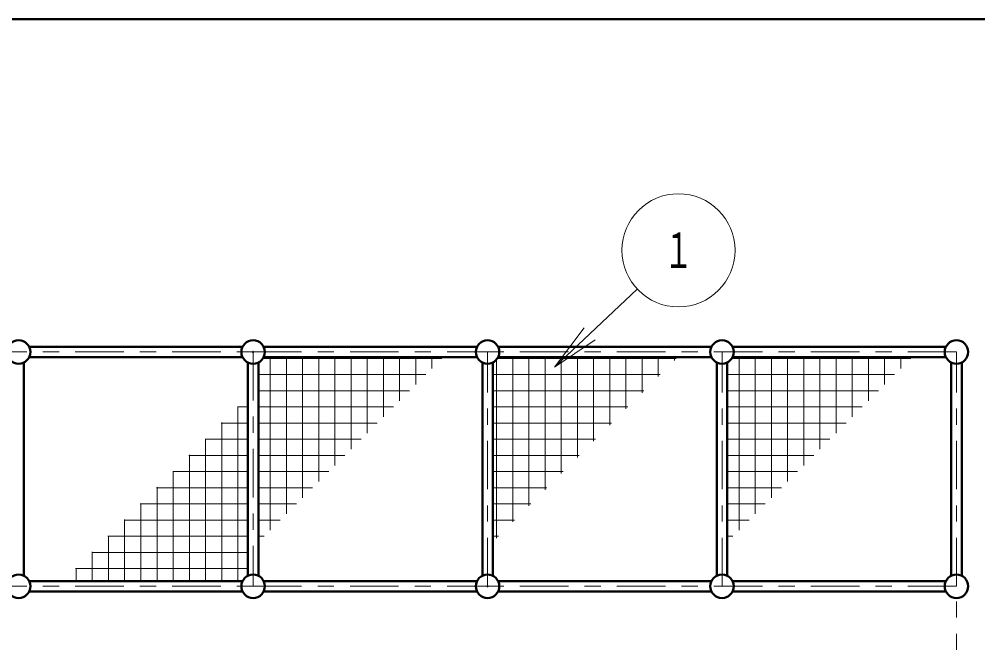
# Model space of a CAD drawing. Units: millimetres on the paper. Extents: x -385 to 0, y -594 to 267.
# Drawn here: x -288.5 to -229.2, y 228.4 to 267 of the extents above; entities that cross this region are included whole.
import ezdxf
from ezdxf.enums import TextEntityAlignment as Align

# ---------------------------------------------------------------- set-up
doc = ezdxf.new("R2010")
doc.units = ezdxf.units.MM
doc.linetypes.add('USER2', pattern=[6, 3, -1, 1, -1])
doc.layers.add('0_2', color=7, linetype='Continuous', lineweight=13)
doc.layers.add('LY_19', color=7, linetype='Continuous', lineweight=13)
doc.styles.add('ＭＳ ゴシック', font='')
doc.styles.get('ＭＳ ゴシック').set_extended_font_data('MS Gothic')

msp = doc.modelspace()

# ---------------------------------------------------------------- linework, layer by layer
at = {"layer": '0_2'}
for p, q in [((-255.419, 245.473), (-250.295, 250.295)), ((-255.419, 245.473), (-253.577, 247.893)), ((-255.419, 245.473), (-253.234, 247.529)), ((-252.891, 247.165), (-255.419, 245.473)), ((-273, 235.382), (-273, 246.081)), ((-272, 236.382), (-272, 246.081)), ((-271, 237.382), (-271, 246.081)), ((-270, 238.382), (-270, 246.081)), ((-269, 239.382), (-269, 246.081)), ((-268, 240.382), (-268, 246.081)), ((-267, 241.382), (-267, 246.081)), ((-266, 242.382), (-266, 246.081)), ((-265, 243.382), (-265, 246.081)), ((-264, 244.382), (-264, 246.081)), ((-263, 245.382), (-263, 246.081)), ((-258, 235.882), (-258, 246.081)), ((-257, 236.882), (-257, 246.081)), ((-256, 237.882), (-256, 246.081)), ((-255, 238.882), (-255, 246.081)), ((-254, 239.882), (-254, 246.081)), ((-253, 240.882), (-253, 246.081)), ((-252, 241.882), (-252, 246.081)), ((-251, 242.882), (-251, 246.081)), ((-250, 243.882), (-250, 246.081)), ((-249, 244.882), (-249, 246.081)), ((-248, 245.882), (-248, 246.081)), ((-244, 235.382), (-244, 246.081)), ((-243, 236.382), (-243, 246.081)), ((-242, 237.382), (-242, 246.081)), ((-241, 238.382), (-241, 246.081)), ((-240, 239.382), (-240, 246.081)), ((-239, 240.382), (-239, 246.081)), ((-238, 241.382), (-238, 246.081)), ((-237, 242.382), (-237, 246.081)), ((-236, 243.382), (-236, 246.081)), ((-235, 244.382), (-235, 246.081)), ((-234, 245.382), (-234, 246.081)), ((-273.45, 246), (-262.382, 246)), ((-259, 234.882), (-259, 245.934)), ((-258.95, 246), (-247.882, 246)), ((-244.45, 246), (-233.382, 246)), ((-273.732, 245), (-263.382, 245)), ((-259.232, 245), (-248.882, 245)), ((-244.732, 245), (-234.382, 245)), ((-273.732, 244), (-264.382, 244)), ((-259.232, 244), (-249.882, 244)), ((-244.732, 244), (-235.382, 244)), ((-275.031, 243), (-274.375, 243)), ((-275, 232.224), (-275, 243.031)), ((-273.732, 243), (-265.382, 243)), ((-259.232, 243), (-250.882, 243)), ((-244.732, 243), (-236.382, 243)), ((-276.031, 242), (-274.375, 242)), ((-276, 232.224), (-276, 242.031)), ((-273.732, 242), (-266.382, 242)), ((-259.232, 242), (-251.882, 242)), ((-244.732, 242), (-237.382, 242)), ((-277.031, 241), (-274.375, 241)), ((-277, 232.224), (-277, 241.031)), ((-273.732, 241), (-267.382, 241)), ((-259.232, 241), (-252.882, 241)), ((-244.732, 241), (-238.382, 241)), ((-278.031, 240), (-274.375, 240)), ((-278, 232.224), (-278, 240.031)), ((-273.732, 240), (-268.382, 240)), ((-259.232, 240), (-253.882, 240)), ((-244.732, 240), (-239.382, 240)), ((-279.031, 239), (-274.375, 239)), ((-279, 232.224), (-279, 239.031)), ((-273.732, 239), (-269.382, 239)), ((-259.232, 239), (-254.882, 239)), ((-244.732, 239), (-240.382, 239)), ((-280.031, 238), (-274.375, 238)), ((-280, 232.224), (-280, 238.031)), ((-273.732, 238), (-270.382, 238)), ((-259.232, 238), (-255.882, 238)), ((-244.732, 238), (-241.382, 238)), ((-281.031, 237), (-274.375, 237)), ((-281, 232.224), (-281, 237.031)), ((-273.732, 237), (-271.382, 237)), ((-259.232, 237), (-256.882, 237)), ((-244.732, 237), (-242.382, 237)), ((-282.031, 236), (-274.375, 236)), ((-282, 232.224), (-282, 236.031)), ((-273.732, 236), (-272.382, 236)), ((-259.232, 236), (-257.882, 236)), ((-244.732, 236), (-243.382, 236)), ((-283.031, 235), (-274.375, 235)), ((-283, 232.224), (-283, 235.031)), ((-273.732, 235), (-273.382, 235)), ((-259.232, 235), (-258.882, 235)), ((-244.732, 235), (-244.382, 235)), ((-284.031, 234), (-274.375, 234)), ((-284, 232.224), (-284, 234.031)), ((-285, 232.224), (-285, 233.031)), ((-285.031, 233), (-274.375, 233))]:
    msp.add_line(p, q, dxfattribs=at)
at = {"layer": '0_2', "color": 140, "lineweight": 50}
for p, q in [((-287.903, 246.724), (-274.705, 246.724)), ((-273.403, 246.724), (-260.205, 246.724)), ((-245.705, 246.724), (-258.903, 246.724)), ((-231.205, 246.724), (-244.403, 246.724)), ((-287.903, 246.081), (-274.705, 246.081)), ((-273.403, 246.081), (-260.205, 246.081)), ((-245.705, 246.081), (-258.903, 246.081)), ((-231.205, 246.081), (-244.403, 246.081)), ((-288.232, 245.752), (-288.232, 232.553)), ((-274.375, 245.752), (-274.375, 232.553)), ((-273.732, 245.752), (-273.732, 232.553)), ((-259.875, 232.553), (-259.875, 245.752)), ((-259.232, 232.553), (-259.232, 245.752)), ((-245.375, 232.553), (-245.375, 245.752)), ((-244.732, 232.553), (-244.732, 245.752)), ((-230.875, 232.553), (-230.875, 245.752)), ((-230.232, 232.553), (-230.232, 245.752)), ((-287.903, 232.224), (-274.705, 232.224)), ((-273.403, 232.224), (-260.205, 232.224)), ((-245.705, 232.224), (-258.903, 232.224)), ((-231.205, 232.224), (-244.403, 232.224)), ((-287.903, 231.581), (-274.705, 231.581)), ((-273.403, 231.581), (-260.205, 231.581)), ((-245.705, 231.581), (-258.903, 231.581)), ((-231.205, 231.581), (-244.403, 231.581))]:
    msp.add_line(p, q, dxfattribs=at)
at = {"layer": '0_2', "linetype": 'USER2'}
for p, q in [((-303.054, 246.403), (-274.054, 246.403)), ((-274.054, 246.403), (-259.554, 246.403)), ((-274.054, 246.403), (-274.054, 231.903)), ((-230.554, 246.403), (-259.554, 246.403)), ((-259.554, 231.903), (-259.554, 246.403)), ((-245.054, 231.903), (-245.054, 246.403)), ((-230.554, 231.903), (-230.554, 246.403)), ((-303.054, 231.903), (-274.054, 231.903)), ((-274.054, 231.903), (-259.554, 231.903)), ((-230.554, 231.903), (-259.554, 231.903)), ((-230.554, 147.967), (-230.554, 231.903))]:
    msp.add_line(p, q, dxfattribs=at)
at = {"layer": '0_2'}
msp.add_circle((-247.747, 252.694), 3.5, dxfattribs=at)
at = {"layer": '0_2', "color": 140, "lineweight": 50}
for centre, radius in [((-288.554, 246.403), 0.726), ((-274.054, 246.403), 0.726), ((-259.554, 246.403), 0.726), ((-245.054, 246.403), 0.726), ((-230.554, 246.403), 0.726), ((-274.054, 246.403), 0.0114), ((-288.554, 231.903), 0.726), ((-274.054, 231.903), 0.726), ((-259.554, 231.903), 0.726), ((-245.054, 231.903), 0.726), ((-230.554, 231.903), 0.726), ((-259.554, 231.903), 0.0114)]:
    msp.add_circle(centre, radius, dxfattribs=at)
at = {"layer": 'LY_19', "lineweight": 50}
msp.add_line((0, 267), (-385, 267), dxfattribs=at)

# ---------------------------------------------------------------- texts
at = {"layer": '0_2', "style": 'ＭＳ ゴシック', "width": 0.6}
msp.add_text('１', height=2.199, dxfattribs=at).set_placement((-247.747, 252.694), align=Align.MIDDLE_CENTER)

doc.saveas('drawing.dxf')
